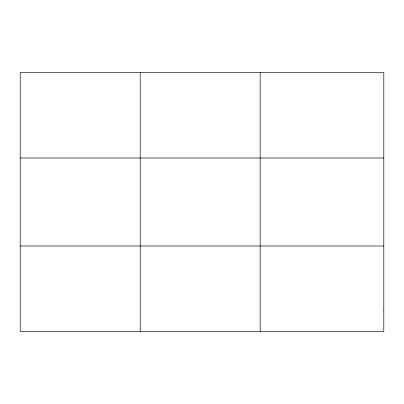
<?xml version="1.0" encoding="UTF-8"?>
<svg xmlns="http://www.w3.org/2000/svg" width="404" height="404" viewBox="0 0 404 404"><rect width="100%" height="100%" fill="white"/><g stroke="black" fill="none" stroke-linecap="round" stroke-linejoin="round"><path stroke-width="0.61" d="M140.188 331.391L140.188 72.609M260.176 331.391L260.176 72.609M20.2 158.004L383.8 158.004M20.2 245.996L383.8 245.996M383.8 310.045L383.8 331.391L20.2 331.391L20.2 72.609L383.8 72.609L383.8 310.045"/></g></svg>
